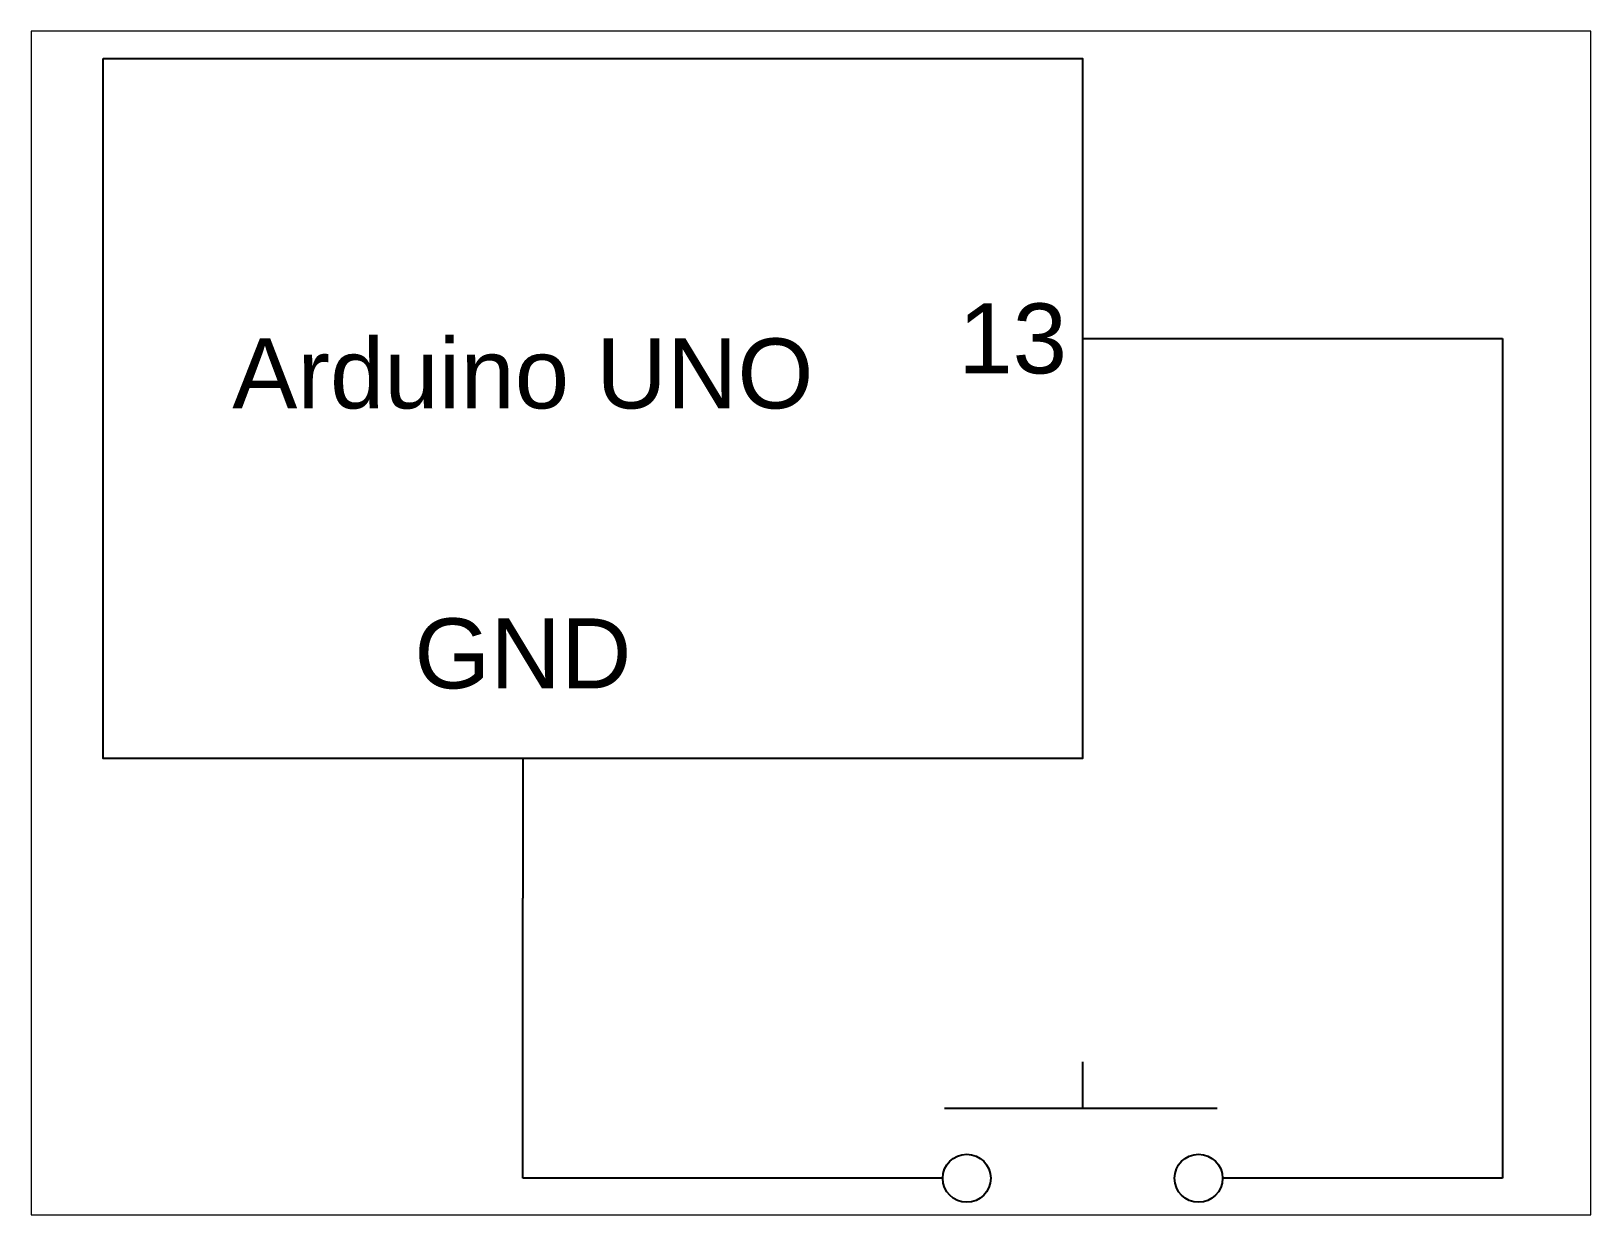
# Paper-space layout 'Layout1' of a CAD drawing. Header units: millimetres. Extents: x 0 to 257, y 0 to 195.
# The model-space entities are those that its viewports show. They can reach past a viewport. Long polylines and large blocks are cut down to what shows.
import ezdxf
from ezdxf.enums import TextEntityAlignment as Align

# ---------------------------------------------------------------- set-up
doc = ezdxf.new("R2010")
doc.units = ezdxf.units.MM
doc.layers.add('SYMS', color=7, linetype='Continuous')
doc.styles.get("Standard").update_dxf_attribs({"font": 'arial.ttf'})
doc.styles.add('WD', font='romans.shx')

# ---------------------------------------------------------------- blocks, each defined once
blk = doc.blocks.new('HPB11')
for p, q in [((0, 0.1562), (0, 0.0938)), ((-0.1849, 0.0938), (0.1801, 0.0938))]:
    blk.add_line(p, q)
for centre in [(-0.1553, 0), (0.1553, 0)]:
    blk.add_circle(centre, 0.0322)
at = {"style": 'WD', "width": 0.7}
for tag, p in [('INST', (0, 0.8258)), ('LOC', (0, 0.6562)), ('DESC1', (0, 0.5)), ('DESC2', (0, 0.3438)), ('XREF', (0, -0.2188))]:
    blk.add_attdef(tag, text='', height=0.125, dxfattribs=at).set_placement(p, align=Align.CENTER)
at = {"style": 'WD'}
blk.add_attdef('TAG1', text='', height=0.125, dxfattribs=at).set_placement((0, 0.1875), align=Align.CENTER)
for tag, p in [('X2LINK', (0, 0.2188)), ('X8LINK', (0, 0))]:
    blk.add_attdef(tag, p, '', height=0.01, dxfattribs=at)
for tag, p, height, flags in [('FAMILY', (0.2047, 0.1523), 0.01, 9), ('CONTACT', (0.2047, 0.1357), 0.01, 1), ('X4TERM01', (-0.1875, 0), 0.0125, 1), ('X1TERM02', (0.1875, 0), 0.0125, 1)]:
    blk.add_attdef(tag, p, '', height=height, dxfattribs=dict(at, flags=flags))
at = {"linetype": 'Continuous', "style": 'WD', "flags": 9}
for tag, p in [('CAT', (0.2297, 0.1082)), ('MFG', (0.2278, 0.0887)), ('ASSYCODE', (0.23, 0.0714))]:
    blk.add_attdef(tag, text='', height=0.01, dxfattribs=at).set_placement(p, align=Align.CENTER)
at = {"linetype": 'Continuous', "style": 'WD', "flags": 8}
blk.add_attdef('TERM01', text='', height=0.125, dxfattribs=at).set_placement((-0.25, -0.0314), align=Align.TOP_RIGHT)
blk.add_attdef('TERM02', text='', height=0.125, dxfattribs=at).set_placement((0.25, -0.0314), align=Align.TOP_LEFT)

msp = doc.modelspace()

# ---------------------------------------------------------------- linework, layer by layer
for p, q in [((120, 90), (130, 90)), ((130, 90), (150, 90)), ((150, 90), (150, 30)), ((80, 60), (80, 50)), ((80, 30), (80, 50)), ((110, 30), (80, 30)), ((150, 30), (130, 30))]:
    msp.add_line(p, q)
msp.add_lwpolyline([(50, 110), (120, 110), (120, 60), (50, 60)], close=True)

# ---------------------------------------------------------------- block references
at = {"layer": 'SYMS', "xscale": 53.33333333333334, "yscale": 53.33333333333334, "zscale": 53.33333333333334}
msp.add_blockref('HPB11', (120, 30), dxfattribs=at)

# ---------------------------------------------------------------- texts
at = {"char_height": 5, "attachment_point": 1}
for s, width, insert in [('\\pxqc;13', 10, (110, 92.5)), ('\\pxqc;Arduino UNO', 50, (55, 90)), ('\\pxqc;GND', 50, (55, 70))]:
    msp.add_mtext_dynamic_manual_height_columns(s, width=width, gutter_width=12.5, heights=[0], dxfattribs=dict(at, insert=insert))

psp = doc.layouts.get("Layout1")

# ---------------------------------------------------------------- viewports
at = {"layer": '0'}
psp.add_viewport(center=(128.5, 97.5), size=(257, 195), view_center_point=(100.59, 69.67), view_height=84.5592, dxfattribs=at)

doc.saveas('drawing.dxf')
